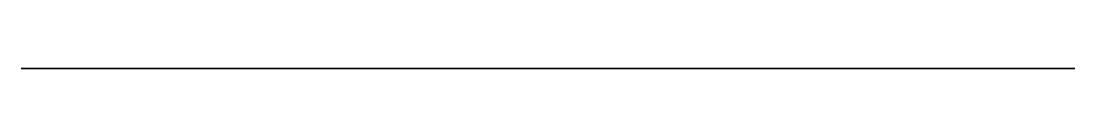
# Model space of a CAD drawing. Header units: millimetres. Extents: x 72.5 to 88.5, y 0 to 0.
import ezdxf

# ---------------------------------------------------------------- set-up
doc = ezdxf.new("R2010")
doc.units = ezdxf.units.MM
doc.layers.get('0').update_dxf_attribs({"color": 173, "true_color": 0x5858e1})

msp = doc.modelspace()

# ---------------------------------------------------------------- linework, layer by layer
at = {"color": 183, "true_color": 0x8c58e1}
msp.add_polyline3d([(79.072, 0, 12.613), (79.072, 0, 17.47), (72.541, 0, 17.47), (72.541, 0, -3.027), (74.093, 0, -4.35), (74.093, 0, -62.022), (72.541, 0, -63.394), (72.541, 0, -94.531), (88.475, 0, -94.531), (88.475, 0, 0.178), (86.298, 0, 0.178), (86.296, 0, 1.298), (86.286, 0, 3.192), (86.262, 0, 3.662), (86.22, 0, 4.129), (86.154, 0, 4.592), (86.061, 0, 5.049), (85.912, 0, 5.604), (85.73, 0, 6.15), (85.52, 0, 6.687), (85.283, 0, 7.212), (85.042, 0, 7.685), (84.778, 0, 8.143), (84.491, 0, 8.587), (84.182, 0, 9.015), (83.851, 0, 9.427), (83.5, 0, 9.822), (83.128, 0, 10.198), (82.737, 0, 10.556), (82.328, 0, 10.894), (81.903, 0, 11.209), (81.464, 0, 11.503), (81.01, 0, 11.773), (80.543, 0, 12.019), (80.063, 0, 12.242), (79.573, 0, 12.44)], close=True, dxfattribs=at)

doc.saveas('drawing.dxf')
